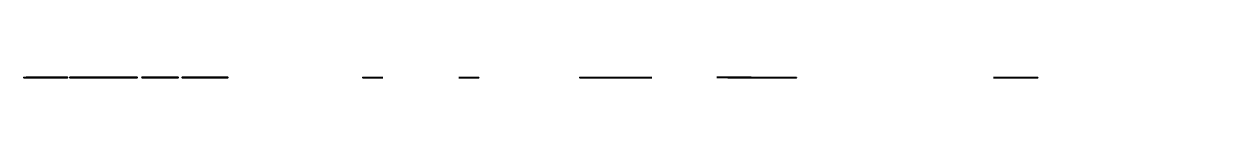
# Model space of a CAD drawing. Header units: millimetres. Extents: x -7 to 657, y -141 to 273.
# Drawn here: x 6.1 to 101.1, y -0.4 to -0.3 of the extents above; entities that cross this region are included whole.
import ezdxf

# ---------------------------------------------------------------- set-up
doc = ezdxf.new("R2010")
doc.units = ezdxf.units.MM
doc.layers.add('Serigrafia 3d', color=230, linetype='Continuous')
doc.styles.add('Estilo1', font='ARIAL.TTF')

msp = doc.modelspace()

# ---------------------------------------------------------------- hatches: boundary and pattern name
at = {"layer": 'Serigrafia 3d', "extrusion": (0, -1, -2.449293598294706e-16)}
h = msp.add_hatch(color=7, dxfattribs=at)
edge = h.paths.add_edge_path()
edge.add_spline(control_points=[(6.091211187197352, 21.96468038859501), (6.089824395717862, 21.90298764367657), (6.087108491759174, 21.78216805933448), (6.110132544507671, 21.57195408736288), (6.198530075525916, 21.3469199327842), (6.350659101728745, 21.08651755356982), (6.593244431090845, 20.81636063311305), (6.921826169743319, 20.59326872591936), (7.364975033583043, 20.47582190851347), (7.822255601251975, 20.4270929043106), (8.352625325878073, 20.50319933907628), (8.80474587627986, 20.61107261700846), (9.127042147647664, 20.8744722124099), (9.33658182991666, 21.11491553963589), (9.52562450556092, 21.408389913652), (9.565154538414156, 21.80128441892805), (9.535881455501787, 22.2257461814205), (9.307442328837844, 22.56371979074976), (9.04682461432207, 22.85037695649112), (8.663365843703325, 22.99370696342231), (8.217050519659772, 23.09730255581547), (7.848810173045187, 23.2338314325799), (7.596102836951552, 23.24637261423311), (7.470114043703909, 23.33808845602141), (7.552183230243593, 23.4436614346601), (7.672066780324933, 23.50947823392505), (7.861464416131177, 23.49837801238971), (8.022251264983645, 23.43864858963849), (8.157097535770838, 23.36117819633711), (8.170148527608255, 23.28361102033801), (8.17576199643758, 23.25024796793224)], knot_values=[0, 0, 0, 0, 3.611746647228301, 7.0732746491356, 12.29966342645185, 17.61375258538339, 24.67239053237303, 33.4056200710224, 40.38552749278747, 51.3223583757585, 60.03079561918771, 71.78470359920291, 77.77234538637863, 84.03458606519364, 90.51799566562715, 97.73510618240485, 106.7493257824066, 114.7432342373536, 121.068909880227, 129.1350795541738, 138.0000598886245, 148.2767425715104, 151.2535245401881, 153.497907082517, 155.1767512471922, 157.7255735386659, 161.6246988899009, 165.5643385721762, 168.0801555636578, 169.9789678758678, 169.9789678758678, 169.9789678758678, 169.9789678758678], degree=3, periodic=0)
edge.add_line((8.17576199643758, 23.25024796793224), (9.448229908144405, 23.25024796793224))
edge.add_spline(control_points=[(9.448229908144405, 23.25024796793224), (9.452631180183054, 23.33259692388009), (9.467351478569746, 23.60801757336839), (9.216743339256475, 24.09437737386412), (8.649050501340973, 24.53883307707952), (7.820850072867181, 24.67899487259336), (7.059258038743785, 24.58571025170164), (6.555966939805323, 24.20515669956825), (6.255665468473801, 23.75390304570209), (6.252596986593282, 23.19376190352511), (6.379537987316091, 22.574184288813), (6.939667028258775, 22.1758117271234), (7.588706550021236, 22.05618779162808), (8.08078314952558, 22.01436984265956), (8.386081847695088, 21.79916080395816), (8.292417277965562, 21.5435398185632), (8.075550934315963, 21.54378437669823), (7.872353929642252, 21.54277277708212), (7.664862502484759, 21.54781636610318), (7.512641021991605, 21.63171178779675), (7.413508843098263, 21.72372623141513), (7.381488102657833, 21.83591023782685), (7.374302503321125, 21.92354450568774), (7.370929553673243, 21.96468038859501)], knot_values=[0, 0, 0, 0, 4.790310354628218, 16.02145860792879, 30.19371589698734, 45.55390098454507, 64.19761703709452, 73.0196050130624, 81.79774310394562, 94.87334138789038, 104.6599982389281, 117.6008703129155, 131.8223070672818, 143.0374109945626, 146.99862181783, 150.8971795408863, 155.1331261478233, 158.3201512584426, 163.1552771564702, 166.9138572593099, 168.2235541912024, 170.9726088621672, 173.4046243217987, 173.4046243217987, 173.4046243217987, 173.4046243217987], degree=3, periodic=0)
edge.add_line((7.370929553673243, 21.96468038859501), (6.091211187197352, 21.96468038859501))
h.paths.add_polyline_path([(11.53216057478016, 24.58904159593573), (9.736571853703701, 24.58904159593573), (9.736571853703701, 20.47837777080542), (12.64504538491382, 20.47837777080542), (12.64504538491382, 21.61976853772967), (10.99785230898646, 21.61976853772967), (10.99785230898646, 21.97850781883051), (11.9327457118095, 21.97850781883051), (11.9327457118095, 23.05472566213319), (10.99785230898646, 23.05472566213319), (10.99785230898646, 23.41346494323403), (12.21469759478963, 23.41346494323403), (13.89156974734782, 20.47837777080542), (15.07028452810777, 20.47837777080542), (15.07028452810777, 24.58904159593573), (13.861890670717, 24.58904159593573), (13.861890670717, 22.83527544043), (11.53216057478016, 26.91308239152829)])
h.paths.add_polyline_path([(15.43514791925576, 24.58904159593573), (18.34362145046588, 24.58904159593573), (18.34362145046588, 23.41346494323403), (16.69642837453852, 23.41346494323403), (16.69642837453852, 23.05472566213319), (17.63132177736156, 23.05472566213319), (17.63132177736156, 21.97850781883051), (16.69642837453852, 21.97850781883051), (16.69642837453852, 21.61976853772967), (18.34362145046588, 21.61976853772967), (18.34362145046588, 20.47837777080542), (15.43514791925576, 20.47837777080542)])
h.paths.add_polyline_path([(21.10854099527113, 20.47837777080542), (22.28725577603108, 20.47837777080542), (22.28725577603108, 24.58904159593573), (21.07886191864031, 24.58904159593573), (21.07886191864031, 22.83527544043), (20.07690134455856, 24.58904159593573), (18.66272215481626, 24.58904159593573), (18.66272215481626, 20.47837777080542), (19.94393387303375, 20.47837777080542), (19.94393387303375, 22.51682979005045)])

# ---------------------------------------------------------------- linework, layer by layer
at = {"layer": 'Serigrafia 3d', "color": 7, "extrusion": (0, -1, -1.83697019872103e-16)}
for points, elevation in [([(8.175761996437352, 23.25024796793133), (9.448229908144405, 23.25024796793133)], 0.3379253199998355), ([(32.9964428552671, 21.19509283637257), (32.99644285526551, 20.2614992625119), (34.58962839227706, 20.261499262504)], 0.337925319999836), ([(40.62714193090573, 20.26149926249377), (42.20439317277464, 20.26149926248479), (42.20439317277464, 21.21991926750923)], 0.3379253199998359), ([(50.23049680341841, 21.19509283637257), (50.23049680341682, 20.2614992625119), (55.94016285455449, 20.261499262504)], 0.337925319999836), ([(61.97767639318317, 20.26149926249377), (67.42766821714804, 20.26149926248479), (67.42766821714804, 21.21991926750923)], 0.3379253199998359), ([(83.07211048889667, 14.93514797435085), (86.57110615416627, 14.93514797435085), (86.57110615416627, 17.79999999999978), (86.57110615416627, 17.79999999999978)], 0.3379253199998365)]:
    msp.add_lwpolyline(points, dxfattribs=dict(at, elevation=elevation))
for points, elevation in [([(11.53216057478016, 24.58904159593573), (9.736571853703701, 24.58904159593573), (9.736571853703701, 20.47837777080542), (12.64504538491382, 20.47837777080542), (12.64504538491382, 21.61976853772967), (10.99785230898646, 21.61976853772967), (10.99785230898646, 21.97850781883051), (11.9327457118095, 21.97850781883051), (11.9327457118095, 23.05472566213319), (10.99785230898646, 23.05472566213319), (10.99785230898646, 23.41346494323403), (12.21469759478963, 23.41346494323403), (13.89156974734782, 20.47837777080542), (15.07028452810777, 20.47837777080542), (15.07028452810777, 24.58904159593573), (13.861890670717, 24.58904159593573), (13.861890670717, 22.83527544043), (11.53216057478016, 26.91308239152829)], 0.3379253199998348), ([(15.43514791925576, 24.58904159593573), (18.34362145046588, 24.58904159593573), (18.34362145046588, 23.41346494323403), (16.69642837453852, 23.41346494323403), (16.69642837453852, 23.05472566213319), (17.63132177736156, 23.05472566213319), (17.63132177736156, 21.97850781883051), (16.69642837453852, 21.97850781883051), (16.69642837453852, 21.61976853772967), (18.34362145046588, 21.61976853772967), (18.34362145046588, 20.47837777080542), (15.43514791925576, 20.47837777080542)], 0.337925319999836), ([(21.10854099527113, 20.47837777080542), (22.28725577603108, 20.47837777080542), (22.28725577603108, 24.58904159593573), (21.07886191864031, 24.58904159593573), (21.07886191864031, 22.83527544043), (20.07690134455856, 24.58904159593573), (18.66272215481626, 24.58904159593573), (18.66272215481626, 20.47837777080542), (19.94393387303375, 20.47837777080542), (19.94393387303375, 22.51682979005045)], 0.3379253199998356)]:
    msp.add_lwpolyline(points, close=True, dxfattribs=dict(at, elevation=elevation))
at = {"layer": 'Serigrafia 3d', "color": 7, "extrusion": (0, -1, 0), "elevation": 0.337925319999385}
msp.add_lwpolyline([(63.82907827237053, 15.13378528774319), (61.09324811381784, 15.13378528774319)], dxfattribs=at)
at = {"layer": 'Serigrafia 3d', "color": 7}
for points in [[(6.091211187197352, -0.3379253199996124, 21.96468038859501), (6.091211187197352, -0.3379253199996124, 21.77958390348891), (6.11295416765801, -0.3379253199996124, 21.60352341219027), (6.204016882330727, -0.3379253199996124, 21.35163411846082), (6.342082843293603, -0.3379253199996124, 21.11688684083725), (6.583259367543171, -0.3379253199996124, 20.84727065990364), (6.957799825157728, -0.3379253199996124, 20.60225320459739), (7.300662706865062, -0.3379253199996124, 20.50026703476289), (7.858801268763948, -0.3379253199996124, 20.44891601402458), (8.301933113974194, -0.3379253199996124, 20.5019496639195), (8.874759649973832, -0.3379253199996124, 20.68828033289924), (9.116794994442209, -0.3379253199996124, 20.87690801033801), (9.328829270196358, -0.3379253199996124, 21.117818135584), (9.494961677278063, -0.3379253199996124, 21.40556790543241), (9.552564774934346, -0.3379253199996124, 21.77092066576188), (9.493649655531947, -0.3379253199996124, 22.22911344715573), (9.282845185179205, -0.3379253199996124, 22.58039046869834), (9.05361446713436, -0.3379253199996124, 22.80962118674222), (8.676859752492412, -0.3379253199996124, 22.97973277925365), (8.239203606663288, -0.3379253199996124, 23.10163738270018), (7.73000731742308, -0.3379253199996124, 23.23615270680835), (7.580845336356099, -0.3379253199996124, 23.2681509780852), (7.499513088104315, -0.3379253199996124, 23.34948322633602), (7.542532184441136, -0.3379253199996124, 23.42399448688781), (7.655655228172456, -0.3379253199996124, 23.48930610663797), (7.85547943180449, -0.3379253199996124, 23.48930610663797), (8.04583412993292, -0.3379253199996124, 23.4220089950461), (8.14815346775935, -0.3379253199996124, 23.3435605787879), (8.17576199643758, -0.3379253199996124, 23.25024796793224)], [(9.448229908144405, -0.3379253199996124, 23.25024796793224), (9.448229908144405, -0.3379253199996124, 23.49574403834282), (9.213216820638529, -0.3379253199996124, 24.02115835739852), (8.64339117749568, -0.3379253199996124, 24.47151360143863), (7.873187424410382, -0.3379253199996124, 24.63414177373807), (6.933914248068042, -0.3379253199996124, 24.45900371149452), (6.573473585362301, -0.3379253199996124, 24.1860769219665), (6.331911404199438, -0.3379253199996124, 23.80656769618622), (6.279517868958912, -0.3379253199996124, 23.13851469630731), (6.417298517164447, -0.3379253199996124, 22.6562594975577), (6.931059024534299, -0.3379253199996124, 22.23687397206925), (7.638170668971718, -0.3379253199996124, 22.06029053720192), (8.196125572245585, -0.3379253199996124, 21.92233466255055), (8.33967248369185, -0.3379253199996124, 21.77878775110327), (8.27370811062405, -0.3379253199996124, 21.59019615827089), (8.061691912537519, -0.3379253199996124, 21.543555334725), (7.898361755818534, -0.3379253199996124, 21.543555334725), (7.652001132829348, -0.3379253199996124, 21.5701582362903), (7.482496797564401, -0.3379253199996124, 21.66165311541187), (7.435035817098417, -0.3379253199996124, 21.70911409587626), (7.385096943339697, -0.3379253199996124, 21.84085113580284), (7.370929553673243, -0.3379253199996124, 21.96468038859501)]]:
    msp.add_spline(points, degree=3, dxfattribs=at)

# ---------------------------------------------------------------- texts
at = {"layer": 'Serigrafia 3d', "color": 7, "extrusion": (0, -1, -2.449293598294706e-16), "insert": (6.080120952705094, -0.3379253199996124, 19.57773582644364), "char_height": 2.049938749147882, "width": 17.98368147231104, "attachment_point": 1, "text_direction": (1, 0, 0)}
msp.add_mtext('{\\fBook Antiqua|b0|i0|c0|p18;Solutions}', dxfattribs=at)
at = {"layer": 'Serigrafia 3d', "color": 7, "extrusion": (0, -1, -4.286263797015736e-16), "text_direction": (1, 0, 0), "style": 'Estilo1'}
for s, insert, char_height, width, attachment_point in [('Power', (28.13922741656642, -0.337925319999385, 14.36053581094029), 2, 7.381701908770395, 1), ('{\\C0;PPS}', (33.61462676556084, -0.337925319999385, 23.8865845821295), 1.6, 7.051780944557777, 2), ('{\\H0.9444x;\\C0;OUT}', (37.76100251492834, -0.337925319999385, 21.31410163906122), 1.8, 7.051780944557777, 2), ('Status', (39.02297864397199, -0.337925319999385, 14.27726120355965), 2, 8.367304974229512, 1), ('{\\C0;CLK}', (41.95511346814578, -0.337925319999385, 23.9142874307874), 1.6, 9.537671281580742, 2), ('{\\H0.8889x;\\C0;PPS\\H1.062x; }', (50.05001749571306, -0.337925319999385, 23.83025023720143), 1.8, 13.33874295844362, 2), ('{\\C0;10MHz}', (56.96577759046999, -0.337925319999385, 23.91428743078751), 1.6, 9.457481329307711, 2), ('{\\H0.9444x;\\C0;IN}', (59.27510969332501, -0.337925319999385, 21.31410163906122), 1.8, 7.051780944557777, 2), ('{\\C0;125MHz }', (65.5913300056427, -0.337925319999385, 23.95676240633935), 1.6, 13.33874295844362, 2), ('MANAGEMENT', (64.54839489300366, -0.337925319999385, 16.12382135752205), 1.8, 17.89352420783393, 1), ('Synced / Activity', (90.74621483788678, -0.337925319999385, 4.647648254913406), 2, 23.09464550911594, 2), ('Link / WR Mode', (80.67073566698969, -0.337925319999385, 8.029987900093374), 2, 22.81715627650442, 1)]:
    msp.add_mtext(s, dxfattribs=dict(at, insert=insert, char_height=char_height, width=width, attachment_point=attachment_point))
at = {"layer": 'Serigrafia 3d', "color": 7, "extrusion": (0, -1, -1.83697019872103e-16), "insert": (117.1809352975482, -0.3577597959183545, 39.57819886147609), "char_height": 5.2, "width": 146.4179641636776, "attachment_point": 2, "text_direction": (1, 0, 0), "style": 'Estilo1'}
msp.add_mtext('WRS-3/18', dxfattribs=at)

doc.saveas('drawing.dxf')
